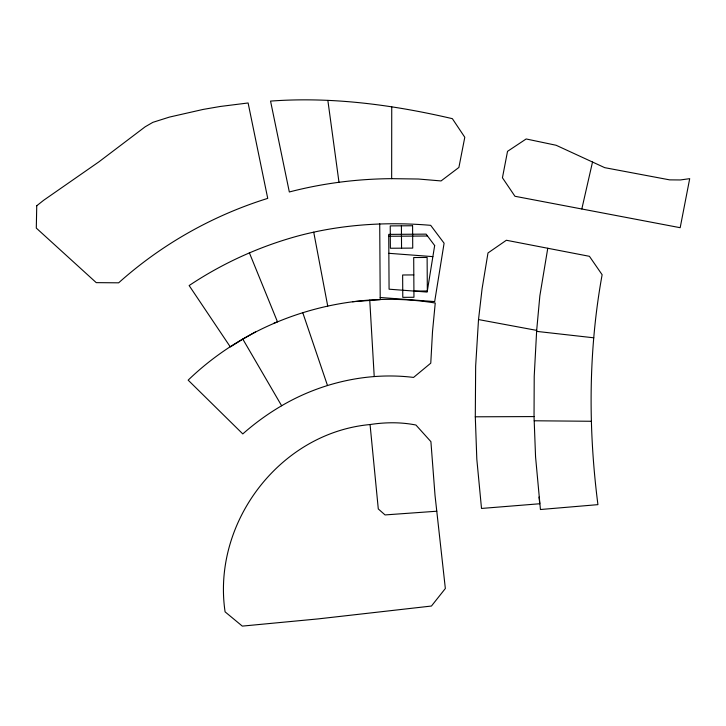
<?xml version="1.0" encoding="UTF-8"?>
<svg xmlns="http://www.w3.org/2000/svg" width="726" height="726" viewBox="0 0 726 726"><rect width="100%" height="100%" fill="white"/><g stroke="black" fill="none" stroke-linecap="round" stroke-linejoin="round"><path stroke-width="1.09" d="M391.659 178.66L418.385 179.023L441.054 180.937L458.896 167.443L464.794 137.268L452.362 118.665C392.929 104.798 331.646 96.558 270.553 101.096L289.329 191.982C322.68 183.261 357.192 178.914 391.659 178.66L391.741 106.822M534.037 416.579L534.218 376.259L536.677 330.384L478.516 319.567L482.091 288.721L487.99 252.957L506.367 240.261L589.43 256.314L602.126 274.727C588.35 350.476 588.133 428.385 597.925 504.643L540.434 509.516L535.561 456.854L534.037 416.579L475.294 416.806L475.657 366.058L478.516 319.567M547.767 248.265L539.854 295.836L536.587 331.374L593.804 337.808M581.825 208.97L592.516 162.034L556.125 145.264L526.168 138.965L507.528 151.344L502.437 177.77L514.952 196.274L680.18 227.701L689.7 178.66L680.353 179.957L669.626 179.866L604.713 167.661L592.516 162.034M281.634 405.761C320.956 382.666 368.164 371.839 413.557 377.42L430.772 363.154L432.514 331.51L435.246 303.032C346.765 288.431 252.657 317.825 188.161 380.143L242.793 433.921C254.781 423.294 267.803 413.838 281.634 405.761L242.838 339.151L230.314 346.928L189.141 285.554C222.474 263.284 259.336 246.522 297.996 235.968C341.193 224.416 386.205 221.539 430.681 225.332L444.094 243.21L434.674 301.599L380.197 297.488M242.838 339.151L255.398 331.954M273.947 323.188L277.477 321.809L249.363 252.784M370.06 424.538C279.701 432.868 211.829 522.847 225.087 611.846L242.302 626.111L318.024 618.915L431.444 606.038L445.347 588.514L435.019 495.35L430.908 441.653L415.934 425.028C400.797 422.006 385.27 422.214 370.06 424.538L378.291 508.935L385.043 514.925L436.807 511.222M352.491 301.735L380.215 299.675L379.716 223.726M388.746 236.259L427.514 236.014M413.811 274.918L402.64 274.991L402.785 297.342L413.956 297.27L413.702 257.539L427.115 257.458L427.333 290.981L413.92 291.072M534.218 420.781L591.309 421.271M388.855 253.31L432.868 256.632M302.787 312.734L327.508 385.551M313.732 232.175L327.725 306.073M327.862 100.433L338.997 182.326M539.001 497.047L539.763 503.753L481.51 508.445L476.819 459.222L475.294 416.806M369.752 300.119L374.217 376.476M401.405 225.822L401.551 248.174M36.745 205.748L36.3 228.1L96.249 282.641L118.647 282.822C161.635 244.344 212.654 215.522 267.731 198.379L248.11 102.974L220.259 106.468L203.18 109.417L169.385 117.104L152.887 122.331L145.155 126.805L98.845 161.898L43.678 200.258L36.745 205.748M434.665 245.542L427.151 292.07L389.082 289.193L388.728 234.38L426.108 234.135L434.665 245.542M412.586 225.75L390.234 225.895L390.379 248.247L412.731 248.101L412.586 225.75"/></g></svg>
